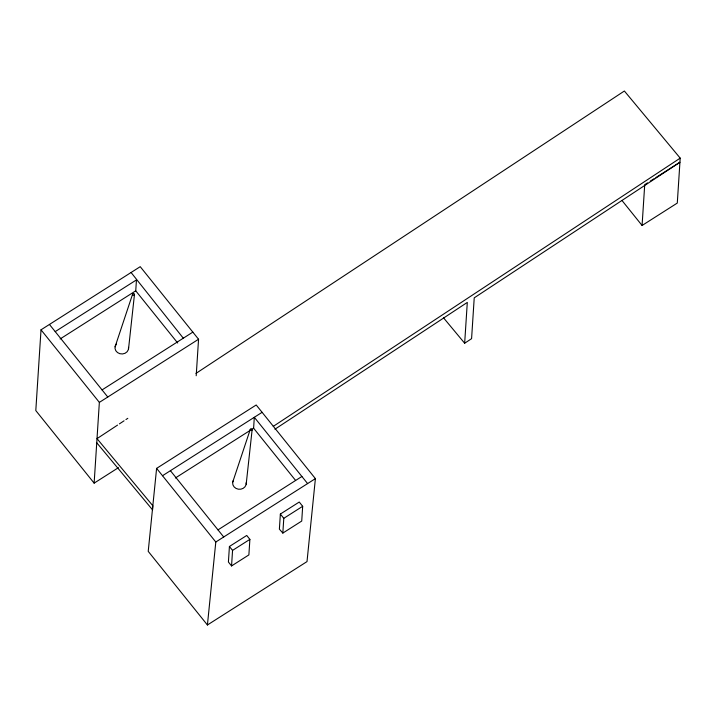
<?xml version="1.0" encoding="UTF-8"?>
<svg xmlns="http://www.w3.org/2000/svg" width="716" height="716" viewBox="0 0 716 716"><rect width="100%" height="100%" fill="white"/><g stroke="black" fill="none" stroke-linecap="round" stroke-linejoin="round"><path stroke-width="1.07" d="M196.202 375.748L198.556 339.241L140.229 266.674L41.018 329.816L35.8 410.572L94.136 483.139L118.462 467.646M94.136 483.139L99.354 402.383L41.018 329.816M177.702 343.018L135.745 290.83L136.452 279.911L55.204 331.624M229.415 546.487L228.413 562.024L231.554 565.935L248.882 554.909L249.884 539.372L246.734 535.461L229.415 546.487L232.557 550.398L231.554 565.935M295.583 480.427L253.607 428.204L254.314 417.294L307.603 483.586M280.359 514.061L279.383 529.142L282.838 533.08L301.731 521.051L302.68 506.302L299.252 502.032L280.359 514.061L283.787 518.33L282.838 533.08M655.838 177.586L679.932 162.255L474.225 297.847L471.584 338.659L464.657 343.233L467.297 302.421L274.908 429.233M195.951 373.421L624.379 91.013L680.2 158.129L677.291 203.067L642.082 225.477L644.722 184.665L647.506 182.893M156.607 468.38L148.221 551.356L207.416 624.987L307.012 561.595L315.398 478.619L256.203 404.988L156.607 468.38L215.802 542.012L207.416 624.987M128.531 348.925L134.465 294.509A0.958 0.85 3.7 0 0 133.185 293.569A0.958 0.85 3.7 0 0 132.925 295.019A0.958 0.85 3.7 0 0 134.465 294.509M246.179 484.231L252.121 429.824A0.958 0.85 3.7 0 0 250.833 428.875A0.958 0.85 3.7 0 0 250.582 430.334A0.958 0.85 3.7 0 0 252.121 429.824M115.061 346.839L132.657 294.007M232.709 482.145L250.305 429.314M117.549 425.098L97.009 438.64L152.83 505.756L152.562 509.873L96.741 442.757M119.411 423.872L124.083 420.793M125.944 419.558L127.815 418.332M273.244 426.387L680.2 158.129M60.099 338.972L135.745 290.83M102.057 389.907L192.837 332.126M99.354 402.383L198.556 339.241M162.514 475.719L262.11 412.327M175.366 478.002L249.83 430.602M251.719 429.403L253.607 428.204M650.28 181.13L653.985 178.767M217.995 529.876L301.892 476.48M215.802 542.012L315.398 478.619M232.557 550.398L249.884 539.372M283.787 518.33L302.68 506.302M443.455 317.743L464.657 343.233M621.936 200.417L642.082 225.477M131.082 272.501L183.305 338.194M170.417 470.689L223.705 536.982M49.449 324.455L107.776 397.022M128.576 347.332A6.82 6.095 3.7 0 1 119.858 353.704A6.82 6.095 3.7 0 1 116.493 343.975M246.223 482.638A6.82 6.095 3.7 0 1 238.374 489.198A6.82 6.095 3.7 0 1 233.219 480.624"/></g></svg>
